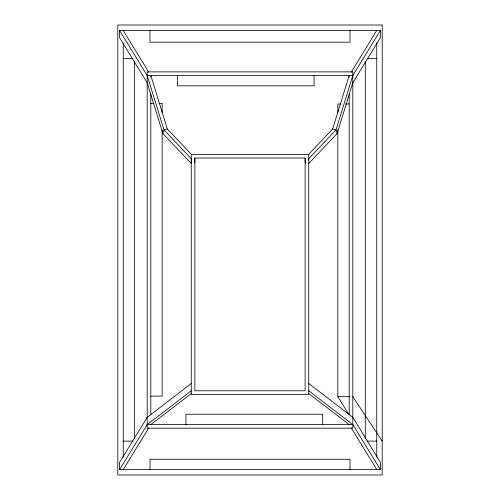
<?xml version="1.0" encoding="UTF-8"?>
<svg xmlns="http://www.w3.org/2000/svg" width="500" height="500" viewBox="0 0 500 500"><rect width="100%" height="100%" fill="white"/><g stroke="black" fill="none" stroke-linecap="round" stroke-linejoin="round"><path stroke-width="0.75" d="M305.131 158.025L305.131 390.781L194.869 390.781L194.869 158.025L305.131 158.025L305.256 163.031M308.75 160.05L308.788 158.631L335.994 129.925L352.812 75.5L147.188 75.5L164.006 129.925L191.213 158.631L191.35 163.594L162.894 133.562L147.188 82.744L119.625 37.763L119.625 30.519L123.244 30.519L148.781 72.206M162.894 133.562L164.006 129.925L167.331 128.969L191.694 154.675M308.306 154.675L332.669 128.969L349.194 75.5L349.194 77.062M308.65 163.594L337.106 133.562L352.812 82.744L380.375 37.763L380.375 30.519L376.756 30.519L351.219 72.206M352.812 75.512L380.5 30.312M119.5 469.769L147.188 424.569L191.25 390.781M123.244 469.569L148.781 427.881M191.25 383.537L147.188 417.325L119.625 462.325L119.625 469.569L380.375 469.569L380.375 462.325L352.812 417.325L308.75 383.537M150.806 424.569L191.812 393.131M194.744 163.031L194.869 158.025M123.244 30.431L376.756 30.431M123.244 58.388L133.081 58.388M367.581 58.388L376.756 58.388M150.806 103.387L153.837 103.387M159.131 103.387L162.156 103.387L162.156 112.756M340.869 103.956L337.844 103.956L337.844 112.544M345.406 103.956L349.194 103.956M150.806 396.112L162.156 396.112L162.156 129.925M337.844 129.719L337.844 396.681L349.194 396.681M147.188 424.569L352.812 424.569L380.5 469.769M123.244 441.112L133.081 441.112M366.812 441.112L376.756 441.112M332.669 128.969L335.994 129.925L337.106 133.562M308.75 390.781L352.812 424.569M308.8 393.6L349.194 424.569M352.812 396.681L382.188 441.112M337.844 396.681L348.494 413.925M119.5 30.312L147.188 75.512M351.219 427.881L376.756 469.569M167.331 128.969L150.806 75.5L150.806 77.062M376.756 42.912L376.756 457.088M365.288 61.513L365.288 438.769M350.025 30.431L350.025 42.2L149.975 42.2L149.975 30.431M350.025 469.569L350.025 459.244L149.975 459.244L149.975 469.569M349.194 94.244L349.194 414.419M322.463 424.569L322.463 414.244L185.931 414.244L185.931 424.569M314.069 75.5L314.069 85.825L177.537 85.825L177.537 75.5M150.806 94.244L150.806 414.419M134.594 61.513L134.594 438.769M123.244 42.912L123.244 457.088M382.188 25L117.812 25L117.812 475L382.188 475L382.188 25M352.812 71.875L147.188 71.875L147.188 428.194L352.812 428.194L352.812 71.875M308.75 154.406L191.25 154.406L191.25 394.406L308.75 394.406L308.75 154.406"/></g></svg>
